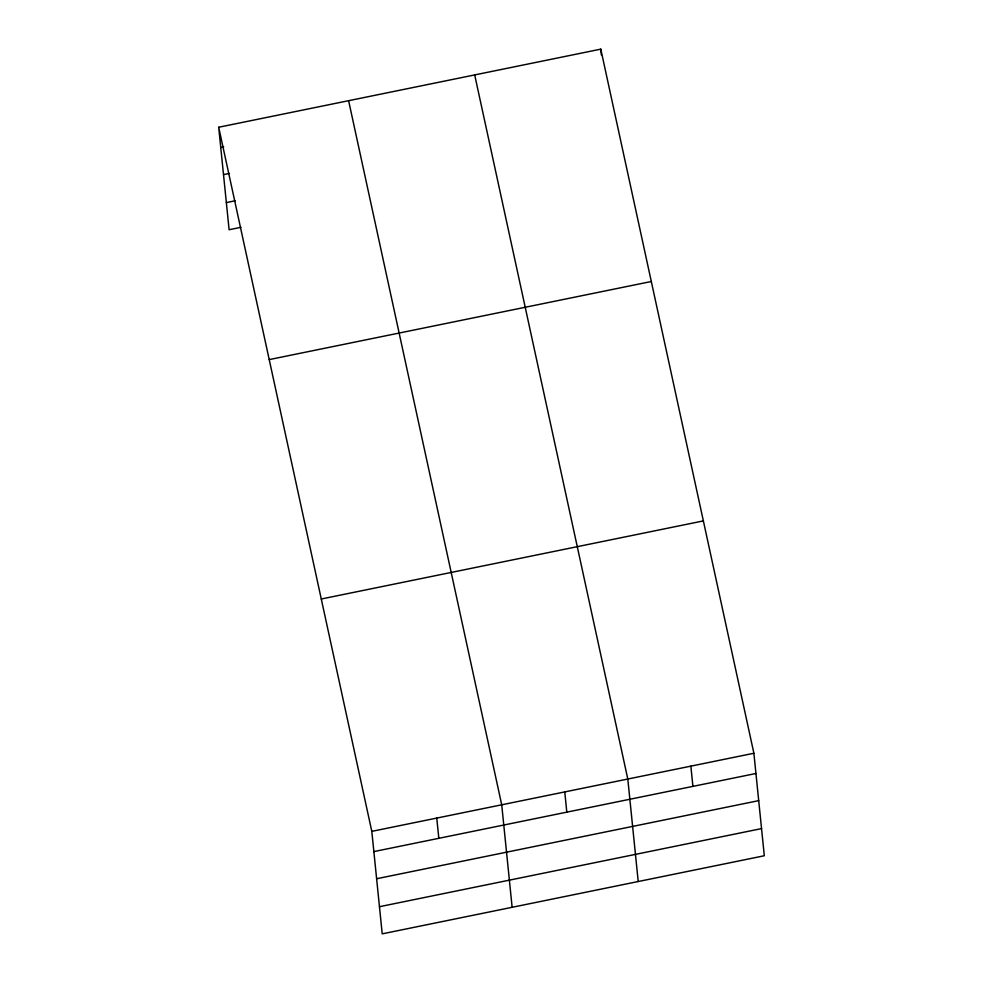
<?xml version="1.0" encoding="UTF-8"?>
<svg xmlns="http://www.w3.org/2000/svg" width="983" height="983" viewBox="0 0 983 983"><rect width="100%" height="100%" fill="white"/><g stroke="black" fill="none" stroke-linecap="round" stroke-linejoin="round"><path stroke-width="1.47" d="M218.693 127.249L600.785 49.15L753.887 753.261L764.307 855.751L382.215 933.85L371.807 831.36L218.693 127.249L229.113 229.739L240.921 227.319M220.757 147.475L223.706 146.872M223.51 174.618L229.42 173.413M226.348 202.596L235.207 200.778M269.219 359.606L651.311 281.507M321.281 599.003L703.361 520.904M371.807 831.36L753.887 753.261M373.859 851.597L755.952 773.486M376.624 878.741L758.704 800.641M379.463 906.707L761.542 828.608M474.691 74.929L627.805 779.04L638.213 881.518M348.609 100.696L501.723 804.807L512.131 907.297M690.852 766.15L692.904 786.375M600.785 49.15L601.363 54.925M564.758 791.929L566.81 812.155M436.759 818.089L438.823 838.315"/></g></svg>
